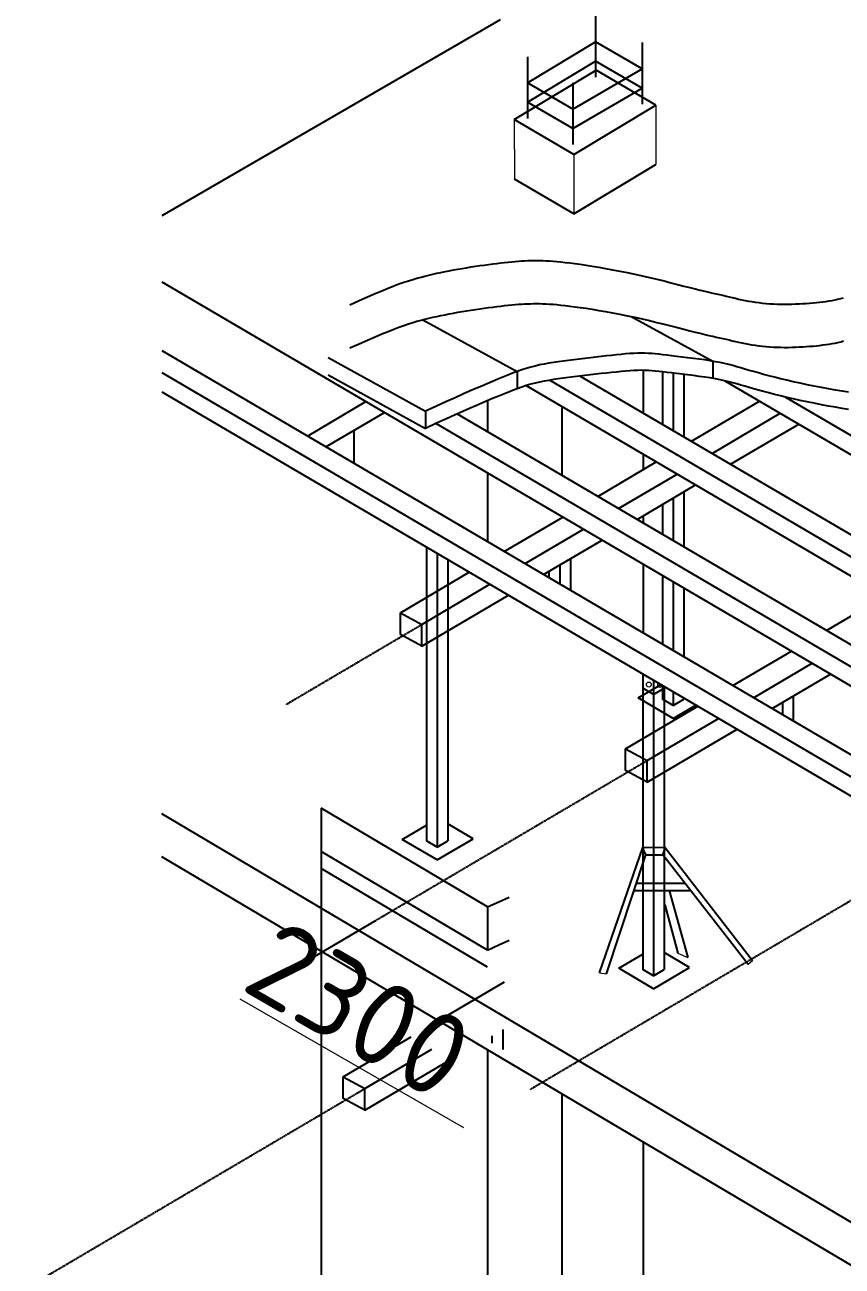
# Model space of a CAD drawing. Header units: millimetres. Extents: x 5763 to 12018931, y 39842 to 3600577.
# Drawn here: x 661880 to 669225, y 425294 to 436454 of the extents above; entities that cross this region are included whole.
import ezdxf

# ---------------------------------------------------------------- set-up
doc = ezdxf.new("R2010")
doc.units = ezdxf.units.MM
doc.linetypes.add('DASHED2', pattern=[9.525, 6.35, -3.175])
doc.layers.add('jiu', color=7, linetype='Continuous', lineweight=25)
doc.layers.add('тонкая', color=7, linetype='Continuous', lineweight=20)
doc.layers.add('LINES', color=7, linetype='Continuous')
doc.styles.add('ISOCPEUR', font='isocpeur.ttf')

msp = doc.modelspace()

# ---------------------------------------------------------------- linework, layer by layer
at = {"layer": 'jiu', "color": 7, "lineweight": 25}
for p, q in [((667043.53117, 427932.76387), (667433.54525, 429058.57771)), ((667107.12499, 427921.79682), (667461.71606, 428992.97564)), ((667632.2737, 429055.62153), (667433.54525, 429058.57771)), ((667461.71606, 428992.97564), (667613.39952, 428992.97564)), ((668378.97766, 428006.43753), (667613.39952, 428992.97564)), ((668420.00802, 428038.10109), (667632.49542, 429058.57771)), ((667376.9969, 428737.0488), (667812.00512, 428737.0488)), ((667355.28072, 428671.44673), (667862.91396, 428671.44673)), ((667669.31451, 428671.44673), (667839.55412, 428070.33908)), ((667632.49542, 428542.00262), (667748.15691, 428107.26007))]:
    msp.add_line(p, q, dxfattribs=at)
for centre, radius, start, end in [((667532.23812, 429057.57788), 95.63896, 179.40101034, 222.491467365), ((667474.71547, 429068.92505), 158.11888, 331.292971868, 356.24786649)]:
    msp.add_arc(centre, radius, start, end, dxfattribs=at)
at = {"layer": 'LINES'}
for p, q in [((666151.52979, 436497.92145), (663110.8014, 434735.72238)), ((667009.4044, 436538.06905), (667009.4044, 435984.35158)), ((666396.37303, 435932.61202), (667009.4044, 436301.70375)), ((667428.11582, 436057.42561), (667009.4044, 436301.70375)), ((667428.11582, 436294.4649), (667428.11582, 435740.74743)), ((666396.37303, 436164.55629), (666396.37303, 435610.83882)), ((666396.37303, 435758.58859), (667009.4044, 436127.68032)), ((667428.11582, 435883.40217), (667009.4044, 436127.68032)), ((666277.57099, 435601.8818), (667014.0461, 436045.29609)), ((666803.88146, 435694.86975), (667428.11582, 436057.42561)), ((667550.08135, 435732.57068), (667014.0461, 436045.29609)), ((666803.88146, 435694.86975), (666396.37303, 435932.61202)), ((666803.88146, 435930.88666), (666803.88146, 435377.16919)), ((666803.88146, 435520.84631), (667428.11582, 435883.40217)), ((666803.88146, 435520.84631), (666396.37303, 435758.58859)), ((666813.60625, 435289.1564), (667550.08135, 435732.57068)), ((666813.60625, 435289.1564), (666277.57099, 435601.8818)), ((666813.60625, 434753.4339), (667550.08135, 435196.84819)), ((666813.60625, 434753.4339), (667550.08135, 435196.84819)), ((666815.16182, 434754.37047), (667551.63692, 435197.78476)), ((666813.60625, 434753.4339), (666279.13194, 435065.24865)), ((666815.16182, 434754.37047), (666280.68751, 435066.18522)), ((666157.49823, 434313.19295), (666191.47125, 434317.07407)), ((666191.47125, 434317.07407), (666224.17391, 434320.59272)), ((666224.17391, 434320.59272), (666255.70033, 434323.7471)), ((666255.70033, 434323.7471), (666286.14465, 434326.53543)), ((666286.14465, 434326.53543), (666315.60099, 434328.95589)), ((666315.60099, 434328.95589), (666344.16346, 434331.00669)), ((666344.16346, 434331.00669), (666371.92621, 434332.68603)), ((666371.92621, 434332.68603), (666399.01827, 434333.98971)), ((666399.01827, 434333.98971), (666425.70835, 434334.90385)), ((666425.70835, 434334.90385), (666452.30007, 434335.41218)), ((666452.30007, 434335.41218), (666479.09705, 434335.4984)), ((666479.09705, 434335.4984), (666506.40292, 434335.14625)), ((666506.40292, 434335.14625), (666534.52129, 434334.33944)), ((666534.52129, 434334.33944), (666563.7558, 434333.06168)), ((666563.7558, 434333.06168), (666594.41006, 434331.29671)), ((666594.41006, 434331.29671), (666626.78039, 434329.01933)), ((666626.78039, 434329.01933), (666661.1339, 434326.16875)), ((666661.1339, 434326.16875), (666697.73039, 434322.67529)), ((666697.73039, 434322.67529), (666736.82968, 434318.46925)), ((666736.82968, 434318.46925), (666778.69155, 434313.48093)), ((665511.61753, 434203.91149), (665547.30632, 434212.18682)), ((665547.30632, 434212.18682), (665583.35513, 434220.22639)), ((665583.35513, 434220.22639), (665619.80325, 434228.03579)), ((665619.80325, 434228.03579), (665656.69, 434235.62061)), ((665656.69, 434235.62061), (665694.05466, 434242.98647)), ((665694.05466, 434242.98647), (665731.93652, 434250.13895)), ((665731.93652, 434250.13895), (665770.3749, 434257.08366)), ((665770.3749, 434257.08366), (665809.40907, 434263.8262)), ((665809.40907, 434263.8262), (665849.02818, 434270.36785)), ((665849.02818, 434270.36785), (665889.02067, 434276.69263)), ((665889.02067, 434276.69263), (665929.12483, 434282.78027)), ((665929.12483, 434282.78027), (665969.07895, 434288.61047)), ((665969.07895, 434288.61047), (666008.62131, 434294.16295)), ((666008.62131, 434294.16295), (666047.49021, 434299.41741)), ((666047.49021, 434299.41741), (666085.42391, 434304.35358)), ((666085.42391, 434304.35358), (666122.16072, 434308.95116)), ((666122.16072, 434308.95116), (666157.49823, 434313.19295)), ((666778.69155, 434313.48093), (666823.57582, 434307.64066)), ((666823.57582, 434307.64066), (666871.74229, 434300.87874)), ((666871.74229, 434300.87874), (666923.45076, 434293.12547)), ((666923.45076, 434293.12547), (666978.82893, 434284.33177)), ((666978.82893, 434284.33177), (667037.47601, 434274.53098)), ((667037.47601, 434274.53098), (667098.85912, 434263.77704)), ((667098.85912, 434263.77704), (667162.44535, 434252.1239)), ((667162.44535, 434252.1239), (667227.70181, 434239.6255)), ((667227.70181, 434239.6255), (667294.09561, 434226.3358)), ((667294.09561, 434226.3358), (667361.09385, 434212.30872)), ((667361.09385, 434212.30872), (667428.16365, 434197.59822)), ((663110.8014, 434143.01715), (672152.51445, 428838.75524)), ((665144.01843, 434085.76439), (665194.9906, 434105.98593)), ((665194.9906, 434105.98593), (665242.20637, 434123.79664)), ((665242.20637, 434123.79664), (665286.23889, 434139.4759)), ((665286.23889, 434139.4759), (665327.58872, 434153.2937)), ((665327.58872, 434153.2937), (665366.75644, 434165.52007)), ((665366.75644, 434165.52007), (665404.24261, 434176.42502)), ((665404.24261, 434176.42502), (665440.5478, 434186.27857)), ((665440.5478, 434186.27857), (665476.17259, 434195.35072)), ((665476.17259, 434195.35072), (665511.61753, 434203.91149)), ((667428.16365, 434197.59822), (667494.7755, 434182.29291)), ((667494.7755, 434182.29291), (667560.41353, 434166.62004)), ((667560.41353, 434166.62004), (667624.56526, 434150.84151)), ((667624.56526, 434150.84151), (667686.71821, 434135.21926)), ((667686.71821, 434135.21926), (667746.35991, 434120.0152)), ((667746.35991, 434120.0152), (667802.97786, 434105.49123)), ((667802.97786, 434105.49123), (667856.05959, 434091.90928)), ((664884.56929, 433974.34036), (664959.63787, 434007.42935)), ((664959.63787, 434007.42935), (665027.27817, 434036.81225)), ((665027.27817, 434036.81225), (665088.42632, 434062.81521)), ((665088.42632, 434062.81521), (665144.01843, 434085.76439)), ((667856.05959, 434091.90928), (667905.09263, 434079.53126)), ((667905.09263, 434079.53126), (667949.7426, 434068.54122)), ((667949.7426, 434068.54122), (667990.38757, 434058.8117)), ((667990.38757, 434058.8117), (668027.58371, 434050.13737)), ((668027.58371, 434050.13737), (668061.88719, 434042.31292)), ((668061.88719, 434042.31292), (668093.8542, 434035.133)), ((668093.8542, 434035.133), (668124.0409, 434028.39231)), ((668124.0409, 434028.39231), (668153.00346, 434021.8855)), ((668153.00346, 434021.8855), (668181.29806, 434015.40725)), ((668181.29806, 434015.40725), (668209.40692, 434008.80154)), ((668209.40692, 434008.80154), (668237.51643, 434002.10951)), ((668237.51643, 434002.10951), (668265.73902, 433995.42161)), ((668265.73902, 433995.42161), (668294.18712, 433988.82827)), ((668294.18712, 433988.82827), (668322.97318, 433982.41994)), ((668322.97318, 433982.41994), (668352.20963, 433976.28707)), ((669161.10384, 433981.20732), (669187.03839, 433986.79063)), ((669187.03839, 433986.79063), (669212.50569, 433992.92397)), ((669212.50569, 433992.92397), (669237.65294, 433999.64569)), ((664801.13634, 433937.2191), (664884.56929, 433974.34036)), ((665770.3749, 433869.0819), (665809.40907, 433875.82444)), ((665809.40907, 433875.82444), (665849.02818, 433882.36609)), ((665849.02818, 433882.36609), (665889.02067, 433888.69087)), ((665889.02067, 433888.69087), (665929.12483, 433894.77851)), ((665929.12483, 433894.77851), (665969.07895, 433900.60871)), ((665969.07895, 433900.60871), (666008.62131, 433906.16119)), ((666008.62131, 433906.16119), (666047.49021, 433911.41565)), ((666047.49021, 433911.41565), (666085.42391, 433916.35182)), ((666085.42391, 433916.35182), (666122.16072, 433920.9494)), ((666122.16072, 433920.9494), (666157.49823, 433925.19119)), ((666157.49823, 433925.19119), (666191.47125, 433929.07231)), ((666191.47125, 433929.07231), (666224.17391, 433932.59096)), ((666224.17391, 433932.59096), (666255.70033, 433935.74534)), ((666255.70033, 433935.74534), (666286.14465, 433938.53367)), ((666286.14465, 433938.53367), (666315.60099, 433940.95413)), ((666315.60099, 433940.95413), (666344.16346, 433943.00493)), ((666344.16346, 433943.00493), (666371.92621, 433944.68427)), ((666371.92621, 433944.68427), (666399.01827, 433945.98795)), ((666399.01827, 433945.98795), (666425.70835, 433946.90209)), ((666425.70835, 433946.90209), (666452.30007, 433947.41042)), ((666452.30007, 433947.41042), (666479.09705, 433947.49664)), ((666479.09705, 433947.49664), (666506.40292, 433947.14449)), ((666506.40292, 433947.14449), (666534.52129, 433946.33768)), ((666534.52129, 433946.33768), (666563.7558, 433945.05992)), ((666563.7558, 433945.05992), (666594.41006, 433943.29495)), ((666594.41006, 433943.29495), (666626.78039, 433941.01757)), ((666626.78039, 433941.01757), (666661.1339, 433938.16699)), ((666661.1339, 433938.16699), (666697.73039, 433934.67353)), ((666697.73039, 433934.67353), (666736.82968, 433930.46749)), ((666736.82968, 433930.46749), (666778.69155, 433925.47917)), ((666778.69155, 433925.47917), (666823.57582, 433919.6389)), ((666823.57582, 433919.6389), (666871.74229, 433912.87698)), ((666871.74229, 433912.87698), (666923.45076, 433905.12371)), ((666923.45076, 433905.12371), (666978.82893, 433896.33001)), ((666978.82893, 433896.33001), (667037.47601, 433886.52922)), ((667037.47601, 433886.52922), (667098.85912, 433875.77528)), ((667098.85912, 433875.77528), (667162.44535, 433864.12214)), ((668352.20963, 433976.28707), (668382.00891, 433970.52009)), ((668382.00891, 433970.52009), (668412.48344, 433965.20945)), ((668412.48344, 433965.20945), (668443.70731, 433960.43086)), ((668443.70731, 433960.43086), (668475.60121, 433956.20106)), ((668475.60121, 433956.20106), (668508.04748, 433952.52204)), ((668508.04748, 433952.52204), (668540.92846, 433949.39582)), ((668540.92846, 433949.39582), (668574.12648, 433946.82439)), ((668574.12648, 433946.82439), (668607.52387, 433944.80975)), ((668607.52387, 433944.80975), (668641.00298, 433943.35392)), ((668641.00298, 433943.35392), (668674.44615, 433942.45889)), ((668674.44615, 433942.45889), (668707.74785, 433942.11886)), ((668707.74785, 433942.11886), (668740.85113, 433942.29688)), ((668740.85113, 433942.29688), (668773.7112, 433942.94816)), ((668773.7112, 433942.94816), (668806.28324, 433944.02794)), ((668806.28324, 433944.02794), (668838.52246, 433945.49145)), ((668838.52246, 433945.49145), (668870.38404, 433947.29393)), ((668870.38404, 433947.29393), (668901.82319, 433949.39059)), ((668901.82319, 433949.39059), (668932.79509, 433951.73669)), ((668932.79509, 433951.73669), (668963.26029, 433954.30129)), ((668963.26029, 433954.30129), (668993.20063, 433957.10893)), ((668993.20063, 433957.10893), (669022.60333, 433960.19797)), ((669022.60333, 433960.19797), (669051.45556, 433963.60679)), ((669051.45556, 433963.60679), (669079.74453, 433967.37376)), ((669079.74453, 433967.37376), (669107.45744, 433971.53726)), ((669107.45744, 433971.53726), (669134.58148, 433976.13565)), ((669134.58148, 433976.13565), (669161.10384, 433981.20732)), ((665286.23889, 433751.47414), (665327.58872, 433765.29194)), ((665327.58872, 433765.29194), (665366.75644, 433777.51831)), ((665366.75644, 433777.51831), (665404.24261, 433788.42326)), ((665404.24261, 433788.42326), (665440.5478, 433798.27681)), ((665440.5478, 433798.27681), (665476.17259, 433807.34896)), ((665457.57192, 433802.61214), (666304.62192, 433336.76971)), ((665476.17259, 433807.34896), (665511.61753, 433815.90973)), ((665511.61753, 433815.90973), (665547.30632, 433824.18506)), ((665547.30632, 433824.18506), (665583.35513, 433832.22463)), ((665583.35513, 433832.22463), (665619.80325, 433840.03403)), ((665619.80325, 433840.03403), (665656.69, 433847.61885)), ((665656.69, 433847.61885), (665694.05466, 433854.98471)), ((665694.05466, 433854.98471), (665731.93652, 433862.13719)), ((665731.93652, 433862.13719), (665770.3749, 433869.0819)), ((667162.44535, 433864.12214), (667227.70181, 433851.62374)), ((667227.70181, 433851.62374), (667294.09561, 433838.33404)), ((667294.09561, 433838.33404), (667361.09385, 433824.30696)), ((667335.07866, 433829.75363), (668063.41918, 433429.19649)), ((667361.09385, 433824.30696), (667428.16365, 433809.59646)), ((667428.16365, 433809.59646), (667494.7755, 433794.29115)), ((667494.7755, 433794.29115), (667560.41353, 433778.61828)), ((667560.41353, 433778.61828), (667624.56526, 433762.83975)), ((667624.56526, 433762.83975), (667686.71821, 433747.2175)), ((664959.63787, 433619.42759), (665027.27817, 433648.8105)), ((665027.27817, 433648.8105), (665088.42632, 433674.81345)), ((665088.42632, 433674.81345), (665144.01843, 433697.76263)), ((665144.01843, 433697.76263), (665194.9906, 433717.98417)), ((665194.9906, 433717.98417), (665242.20637, 433735.79488)), ((665242.20637, 433735.79488), (665286.23889, 433751.47414)), ((667686.71821, 433747.2175), (667746.35991, 433732.01344)), ((667746.35991, 433732.01344), (667802.97786, 433717.48947)), ((667802.97786, 433717.48947), (667856.05959, 433703.90752)), ((667856.05959, 433703.90752), (667905.09263, 433691.5295)), ((667905.09263, 433691.5295), (667949.7426, 433680.53946)), ((667949.7426, 433680.53946), (667990.38757, 433670.80994)), ((667990.38757, 433670.80994), (668027.58371, 433662.13561)), ((668027.58371, 433662.13561), (668061.88719, 433654.31116)), ((668061.88719, 433654.31116), (668093.8542, 433647.13124)), ((668093.8542, 433647.13124), (668124.0409, 433640.39055)), ((664801.13634, 433549.21734), (664884.56929, 433586.3386)), ((664884.56929, 433586.3386), (664959.63787, 433619.42759)), ((668124.0409, 433640.39055), (668153.00346, 433633.88374)), ((668153.00346, 433633.88374), (668181.29806, 433627.4055)), ((668181.29806, 433627.4055), (668209.40692, 433620.79978)), ((668209.40692, 433620.79978), (668237.51643, 433614.10775)), ((668237.51643, 433614.10775), (668265.73902, 433607.41985)), ((668265.73902, 433607.41985), (668294.18712, 433600.82651)), ((668294.18712, 433600.82651), (668322.97318, 433594.41818)), ((668322.97318, 433594.41818), (668352.20963, 433588.28531)), ((668352.20963, 433588.28531), (668382.00891, 433582.51833)), ((668382.00891, 433582.51833), (668412.48344, 433577.20769)), ((668412.48344, 433577.20769), (668443.70731, 433572.4291)), ((668443.70731, 433572.4291), (668475.60121, 433568.1993)), ((668475.60121, 433568.1993), (668508.04748, 433564.52028)), ((668508.04748, 433564.52028), (668540.92846, 433561.39406)), ((668540.92846, 433561.39406), (668574.12648, 433558.82263)), ((668574.12648, 433558.82263), (668607.52387, 433556.80799)), ((668607.52387, 433556.80799), (668641.00298, 433555.35216)), ((668641.00298, 433555.35216), (668674.44615, 433554.45713)), ((668674.44615, 433554.45713), (668707.74785, 433554.11711)), ((668707.74785, 433554.11711), (668740.85113, 433554.29512)), ((668740.85113, 433554.29512), (668773.7112, 433554.9464)), ((668773.7112, 433554.9464), (668806.28324, 433556.02618)), ((668806.28324, 433556.02618), (668838.52246, 433557.48969)), ((668838.52246, 433557.48969), (668870.38404, 433559.29217)), ((668870.38404, 433559.29217), (668901.82319, 433561.38883)), ((668901.82319, 433561.38883), (668932.79509, 433563.73493)), ((668932.79509, 433563.73493), (668963.26029, 433566.29953)), ((668963.26029, 433566.29953), (668993.20063, 433569.10717)), ((668993.20063, 433569.10717), (669022.60333, 433572.19621)), ((669022.60333, 433572.19621), (669051.45556, 433575.60503)), ((669051.45556, 433575.60503), (669079.74453, 433579.372)), ((669079.74453, 433579.372), (669107.45744, 433583.5355)), ((669107.45744, 433583.5355), (669134.58148, 433588.13389)), ((669134.58148, 433588.13389), (669161.10384, 433593.20556)), ((669161.10384, 433593.20556), (669187.03839, 433598.78888)), ((669187.03839, 433598.78888), (669212.50569, 433604.92221)), ((669212.50569, 433604.92221), (669237.65294, 433611.64393)), ((663110.8014, 433524.61539), (671416.40174, 428652.1892)), ((664605.43284, 433461.57345), (665481.74905, 432979.63581)), ((666673.69203, 433424.40768), (666630.26188, 433417.998)), ((666718.75346, 433430.6163), (666673.69203, 433424.40768)), ((666765.62464, 433436.77939), (666718.75346, 433430.6163)), ((666813.95859, 433442.90309), (666765.62464, 433436.77939)), ((666863.27698, 433448.95619), (666813.95859, 433442.90309)), ((666913.10148, 433454.90746), (666863.27698, 433448.95619)), ((666962.95375, 433460.72568), (666913.10148, 433454.90746)), ((667012.35545, 433466.37964), (666962.95375, 433460.72568)), ((667060.82827, 433471.83813), (667012.35545, 433466.37964)), ((667107.89385, 433477.06991), (667060.82827, 433471.83813)), ((667153.16068, 433482.03372), (667107.89385, 433477.06991)), ((667196.58443, 433486.64799), (667153.16068, 433482.03372)), ((667238.20759, 433490.82114), (667196.58443, 433486.64799)), ((667278.07265, 433494.46153), (667238.20759, 433490.82114)), ((667316.22209, 433497.47756), (667278.07265, 433494.46153)), ((667352.6984, 433499.77762), (667316.22209, 433497.47756)), ((667387.54407, 433501.27009), (667352.6984, 433499.77762)), ((667420.80157, 433501.86338), (667387.54407, 433501.27009)), ((667452.62633, 433501.49478), (667420.80157, 433501.86338)), ((667483.6255, 433500.21729), (667452.62633, 433501.49478)), ((667514.51914, 433498.11284), (667483.6255, 433500.21729)), ((667546.02734, 433495.26335), (667514.51914, 433498.11284)), ((667578.87018, 433491.75073), (667546.02734, 433495.26335)), ((667613.76773, 433487.65691), (667578.87018, 433491.75073)), ((667651.44006, 433483.0638), (667613.76773, 433487.65691)), ((667692.60727, 433478.05333), (667651.44006, 433483.0638)), ((667737.70117, 433472.69274), (667692.60727, 433478.05333)), ((667786.0006, 433466.9905), (667737.70117, 433472.69274)), ((667836.49617, 433460.94041), (667786.0006, 433466.9905)), ((667888.17846, 433454.53629), (667836.49617, 433460.94041)), ((667940.03807, 433447.77192), (667888.17846, 433454.53629)), ((667991.06559, 433440.6411), (667940.03807, 433447.77192)), ((668040.25162, 433433.13764), (667991.06559, 433440.6411)), ((668086.58675, 433425.25534), (668040.25162, 433433.13764)), ((668063.41918, 433429.19649), (668063.41918, 433275.07177)), ((668129.36379, 433416.98746), (668086.58675, 433425.25534)), ((663110.8014, 433328.04813), (671233.68061, 428562.81409)), ((666262.53106, 433320.90029), (666219.54108, 433303.87643)), ((666304.62192, 433336.76971), (666262.53106, 433320.90029)), ((666345.93424, 433351.3524), (666304.62192, 433336.76971)), ((666304.62192, 433336.76971), (666304.62192, 433182.64498)), ((666386.58858, 433364.5161), (666345.93424, 433351.3524)), ((666426.73706, 433376.18273), (666386.58858, 433364.5161)), ((666466.65795, 433386.49099), (666426.73706, 433376.18273)), ((666506.66106, 433395.63376), (666466.65795, 433386.49099)), ((666547.05622, 433403.80393), (666506.66106, 433395.63376)), ((666588.15322, 433411.19438), (666547.05622, 433403.80393)), ((666630.26188, 433417.998), (666588.15322, 433411.19438)), ((667012.35545, 433312.25492), (666962.95375, 433306.60095)), ((667060.82827, 433317.7134), (667012.35545, 433312.25492)), ((667107.89385, 433322.94519), (667060.82827, 433317.7134)), ((667153.16068, 433327.90899), (667107.89385, 433322.94519)), ((667196.58443, 433332.52327), (667153.16068, 433327.90899)), ((667238.20759, 433336.69641), (667196.58443, 433332.52327)), ((667278.07265, 433340.3368), (667238.20759, 433336.69641)), ((667316.22209, 433343.35283), (667278.07265, 433340.3368)), ((667352.6984, 433345.65289), (667316.22209, 433343.35283)), ((667387.54407, 433347.14537), (667352.6984, 433345.65289)), ((667420.80157, 433347.73865), (667387.54407, 433347.14537)), ((667452.62633, 433347.37005), (667420.80157, 433347.73865)), ((667440.96094, 432961.27692), (667440.96094, 433347.50516)), ((667483.6255, 433346.09256), (667452.62633, 433347.37005)), ((667514.51914, 433343.98811), (667483.6255, 433346.09256)), ((667546.02734, 433341.13862), (667514.51914, 433343.98811)), ((667578.87018, 433337.626), (667546.02734, 433341.13862)), ((667613.76773, 433333.53218), (667578.87018, 433337.626)), ((667610.12679, 433333.9593), (667610.12679, 432862.03688)), ((667651.44006, 433328.93907), (667613.76773, 433333.53218)), ((667692.60727, 433323.92861), (667651.44006, 433328.93907)), ((667737.70117, 433318.56801), (667692.60727, 433323.92861)), ((667706.63315, 433322.26126), (667706.63315, 432805.42205)), ((667786.0006, 433312.86577), (667737.70117, 433318.56801)), ((667836.49617, 433306.81569), (667786.0006, 433312.86577)), ((668169.08446, 433408.32511), (668129.36379, 433416.98746)), ((668206.55269, 433399.25889), (668169.08446, 433408.32511)), ((668242.57242, 433389.77937), (668206.55269, 433399.25889)), ((668277.94759, 433379.87715), (668242.57242, 433389.77937)), ((668313.48212, 433369.54279), (668277.94759, 433379.87715)), ((668349.97997, 433358.7669), (668313.48212, 433369.54279)), ((668388.24505, 433347.54005), (668349.97997, 433358.7669)), ((668428.9483, 433335.8628), (668388.24505, 433347.54005)), ((668472.22858, 433323.7756), (668428.9483, 433335.8628)), ((668518.09174, 433311.3289), (668472.22858, 433323.7756)), ((664605.43284, 433307.44873), (665481.74905, 432825.51109)), ((665986.67364, 433205.91737), (665934.28184, 433183.67734)), ((666036.17852, 433226.88188), (665986.67364, 433205.91737)), ((666083.9707, 433247.20084), (666036.17852, 433226.88188)), ((666130.38147, 433266.89443), (666083.9707, 433247.20084)), ((666175.53141, 433285.83039), (666130.38147, 433266.89443)), ((666219.54108, 433303.87643), (666175.53141, 433285.83039)), ((666386.58858, 433210.39137), (666345.93424, 433197.22767)), ((666385.89363, 433210.16635), (672948.0364, 429360.52816)), ((666426.73706, 433222.05801), (666386.58858, 433210.39137)), ((666466.65795, 433232.36627), (666426.73706, 433222.05801)), ((666506.66106, 433241.50904), (666466.65795, 433232.36627)), ((666547.05622, 433249.67921), (666506.66106, 433241.50904)), ((666588.15322, 433257.06966), (666547.05622, 433249.67921)), ((666630.26188, 433263.87328), (666588.15322, 433257.06966)), ((666598.75721, 433258.78298), (672948.0364, 429534.01981)), ((666673.69203, 433270.28295), (666630.26188, 433263.87328)), ((666718.75346, 433276.49157), (666673.69203, 433270.28295)), ((666765.62464, 433282.65466), (666718.75346, 433276.49157)), ((666813.95859, 433288.77837), (666765.62464, 433282.65466)), ((666863.27698, 433294.83146), (666813.95859, 433288.77837)), ((666913.10148, 433300.78273), (666863.27698, 433294.83146)), ((666870.83975, 433295.73479), (673130.75753, 429623.39491)), ((666962.95375, 433306.60095), (666913.10148, 433300.78273)), ((667803.13952, 433310.81229), (667803.13952, 432748.80722)), ((667888.17846, 433300.41156), (667836.49617, 433306.81569)), ((667940.03807, 433293.64719), (667888.17846, 433300.41156)), ((667991.06559, 433286.51638), (667940.03807, 433293.64719)), ((668040.25162, 433279.01292), (667991.06559, 433286.51638)), ((668086.58675, 433271.13061), (668040.25162, 433279.01292)), ((668129.36379, 433262.86273), (668086.58675, 433271.13061)), ((668169.08446, 433254.20038), (668129.36379, 433262.86273)), ((668206.55269, 433245.13416), (668169.08446, 433254.20038)), ((668171.71501, 433253.56387), (673852.64633, 429920.88261)), ((668242.57242, 433235.65465), (668206.55269, 433245.13416)), ((668277.94759, 433225.75242), (668242.57242, 433235.65465)), ((668313.48212, 433215.41807), (668277.94759, 433225.75242)), ((668349.97997, 433204.64217), (668313.48212, 433215.41807)), ((668388.24505, 433193.41532), (668349.97997, 433204.64217)), ((668566.54364, 433298.5731), (668518.09174, 433311.3289)), ((668617.59014, 433285.55866), (668566.54364, 433298.5731)), ((668671.23709, 433272.336), (668617.59014, 433285.55866)), ((668727.49035, 433258.95555), (668671.23709, 433272.336)), ((668786.35576, 433245.46773), (668727.49035, 433258.95555)), ((668847.70135, 433231.94433), (668786.35576, 433245.46773)), ((668910.84378, 433218.54246), (668847.70135, 433231.94433)), ((668974.96188, 433205.4406), (668910.84378, 433218.54246)), ((669039.23448, 433192.81721), (668974.96188, 433205.4406)), ((663110.8014, 433154.55648), (671233.68061, 428389.32244)), ((665745.93551, 433101.47996), (665668.14663, 433066.31367)), ((665815.29772, 433132.24106), (665745.93551, 433101.47996)), ((665877.61818, 433159.37938), (665815.29772, 433132.24106)), ((665934.28184, 433183.67734), (665877.61818, 433159.37938)), ((666083.9707, 433093.07612), (666036.17852, 433072.75715)), ((666130.38147, 433112.76971), (666083.9707, 433093.07612)), ((666175.53141, 433131.70566), (666130.38147, 433112.76971)), ((666219.54108, 433149.7517), (666175.53141, 433131.70566)), ((666262.53106, 433166.77557), (666219.54108, 433149.7517)), ((666304.62192, 433182.64498), (666262.53106, 433166.77557)), ((666345.93424, 433197.22767), (666304.62192, 433182.64498)), ((668428.9483, 433181.73807), (668388.24505, 433193.41532)), ((668472.22858, 433169.65088), (668428.9483, 433181.73807)), ((668518.09174, 433157.20417), (668472.22858, 433169.65088)), ((668566.54364, 433144.44838), (668518.09174, 433157.20417)), ((668617.59014, 433131.43394), (668566.54364, 433144.44838)), ((668671.23709, 433118.21127), (668617.59014, 433131.43394)), ((668727.49035, 433104.83082), (668671.23709, 433118.21127)), ((668716.54578, 433107.43411), (673852.64633, 430094.37426)), ((668786.35576, 433091.34301), (668727.49035, 433104.83082)), ((668847.70135, 433077.8196), (668786.35576, 433091.34301)), ((669102.84041, 433180.85076), (669039.23448, 433192.81721)), ((669164.9585, 433169.71971), (669102.84041, 433180.85076)), ((669224.76758, 433159.60253), (669164.9585, 433169.71971)), ((669281.44647, 433150.67769), (669224.76758, 433159.60253)), ((664419.72992, 432756.74102), (664945.59905, 433066.64509)), ((665580.54612, 433025.95976), (665481.74905, 432979.63581)), ((665481.74905, 432979.63581), (665481.74905, 432825.51109)), ((665668.14663, 433066.31367), (665580.54612, 433025.95976)), ((665815.29772, 432978.11633), (665745.93551, 432947.35523)), ((665877.61818, 433005.25465), (665815.29772, 432978.11633)), ((665934.28184, 433029.55262), (665877.61818, 433005.25465)), ((665986.67364, 433051.79265), (665934.28184, 433029.55262)), ((666036.17852, 433072.75715), (665986.67364, 433051.79265)), ((666040.85381, 432794.17995), (666040.85381, 433074.74486)), ((666704.48584, 433023.26632), (666704.48584, 432404.86456)), ((667869.75472, 432709.72785), (668482.85231, 433071.0372)), ((668910.84378, 433064.41774), (668847.70135, 433077.8196)), ((668974.96188, 433051.31588), (668910.84378, 433064.41774)), ((669039.23448, 433038.69249), (668974.96188, 433051.31588)), ((669102.84041, 433026.72603), (669039.23448, 433038.69249)), ((669164.9585, 433015.59498), (669102.84041, 433026.72603)), ((669224.76758, 433005.47781), (669164.9585, 433015.59498)), ((669281.44647, 432996.55297), (669224.76758, 433005.47781)), ((664585.92298, 432659.24495), (665111.79211, 432969.14902)), ((665580.54612, 432871.83503), (665481.74905, 432825.51109)), ((665576.58047, 432869.97562), (672152.51445, 429012.24689)), ((665668.14663, 432912.18894), (665580.54612, 432871.83503)), ((665745.93551, 432947.35523), (665668.14663, 432912.18894)), ((665765.19196, 432955.89518), (672335.23558, 429101.62199)), ((668056.07243, 432600.42578), (668669.17001, 432961.73514)), ((664838.16856, 432804.32514), (664838.16856, 432511.26673)), ((668222.26549, 432502.92971), (668835.36308, 432864.23906)), ((667440.96094, 432457.03202), (667440.96094, 432591.21801)), ((666040.85381, 431805.71928), (666040.85381, 432424.12104)), ((667029.1993, 432214.37353), (667555.06843, 432524.2776)), ((667215.517, 432105.07146), (667741.38613, 432414.97553)), ((667381.71007, 432007.57539), (667907.5792, 432317.47946)), ((667706.63315, 432199.05837), (667706.63315, 431816.96138)), ((667803.13952, 432255.93129), (667803.13952, 431760.34655)), ((667610.12679, 432142.18544), (667610.12679, 431873.57621)), ((666188.64387, 431719.01921), (666714.513, 432028.92328)), ((667440.96094, 431972.81625), (667440.96094, 432042.49299)), ((666374.96158, 431609.71714), (666900.83071, 431919.62121)), ((665488.29409, 431759.81592), (665488.29409, 429117.96643)), ((666541.15464, 431512.22107), (667067.02377, 431822.12513)), ((665584.80046, 431703.20109), (665584.80046, 429061.12597)), ((665681.30682, 431646.58626), (665681.30682, 429117.96643)), ((666783.41971, 431647.42162), (666783.41971, 431370.09784)), ((665255.23713, 431168.94595), (665873.95758, 431533.56895)), ((666590.40699, 431533.67577), (666590.40699, 431483.3275)), ((666686.91335, 431590.54869), (666686.91335, 431426.71267)), ((667440.96094, 430984.35558), (667440.96094, 431602.75734)), ((665449.234, 431064.16935), (666060.27529, 431424.26689)), ((667610.12679, 431503.5173), (667610.12679, 430885.11554)), ((667706.63315, 431446.90247), (667706.63315, 430828.50071)), ((665449.234, 430868.73273), (666226.46835, 431326.77081)), ((667803.13952, 431390.28764), (667803.13952, 430771.88588)), ((669083.92773, 431008.98051), (669609.79686, 431318.88458)), ((665255.23713, 430973.50933), (665255.23713, 431168.94595)), ((665255.23713, 431168.94595), (665449.234, 431064.16935)), ((665449.234, 430868.73273), (665255.23713, 430973.50933)), ((665449.234, 430868.73273), (665449.234, 431064.16935)), ((668243.37231, 430513.62619), (668769.24144, 430823.53026)), ((668429.69001, 430404.32412), (668955.55914, 430714.22819)), ((667393.12151, 430402.94405), (667597.28746, 430522.58873)), ((667433.54525, 430618.64703), (667433.54525, 427961.0629)), ((667530.05161, 430562.03221), (667530.05161, 427904.22244)), ((668595.88308, 430306.82805), (669121.75221, 430616.73212)), ((667530.05161, 430433.95896), (667433.54525, 430490.79942)), ((667530.05161, 430433.95896), (667626.55797, 430490.62112)), ((667610.12679, 430515.05662), (667610.12679, 430390.53251)), ((667626.55797, 430505.41738), (667626.55797, 427961.0629)), ((667706.63315, 430458.4418), (667706.63315, 430333.69205)), ((668785.50665, 430418.57661), (668785.50665, 430195.58662)), ((667278.07916, 429944.7617), (667928.68601, 430328.17594)), ((667706.63315, 430218.2915), (667393.12151, 430402.94405)), ((667706.63315, 430333.69205), (667610.12679, 430390.53251)), ((667706.63315, 430333.69205), (667803.13952, 430390.53251)), ((667706.63315, 430218.2915), (667911.22927, 430338.41682)), ((667803.13952, 430401.82697), (667803.13952, 430390.53251)), ((668689.00029, 430361.70369), (668689.00029, 430252.20144)), ((667472.07603, 429839.9851), (668115.00372, 430218.87387)), ((667472.07603, 429644.54849), (668281.19678, 430121.3778)), ((667278.07916, 429944.7617), (667472.07603, 429839.9851)), ((667278.07916, 429749.32509), (667278.07916, 429944.7617)), ((667472.07603, 429644.54849), (667278.07916, 429749.32509)), ((667472.07603, 429644.54849), (667472.07603, 429839.9851)), ((664543.43674, 429410.43623), (664543.43674, 423647.57832)), ((666038.06818, 428524.28906), (664543.43674, 429410.43623)), ((664543.43674, 429410.43623), (664543.43674, 429022.43447)), ((673114.26548, 423429.94497), (663110.8014, 429360.86623)), ((665271.48274, 429130.26376), (665488.29409, 429257.56106)), ((665908.71881, 429135.90888), (665681.30682, 429269.85032)), ((665584.80046, 428945.72543), (665271.48274, 429130.26376)), ((665584.80046, 429061.12597), (665488.29409, 429117.96643)), ((665584.80046, 428945.72543), (665908.71881, 429135.90888)), ((665584.80046, 429061.12597), (665681.30682, 429117.96643)), ((673114.26548, 423041.94321), (663110.8014, 428972.86447)), ((666038.06818, 428136.2873), (664543.43674, 429022.43447)), ((666038.06818, 427982.16258), (664543.43674, 428868.30975)), ((666038.06818, 428524.28906), (666141.03824, 428570.45329)), ((666038.06818, 428524.28906), (666038.06818, 428136.2873)), ((666141.03824, 428570.45329), (666233.77169, 428611.93295)), ((664416.86959, 428039.49739), (665027.91088, 428399.59493)), ((666038.06818, 428136.2873), (666141.03824, 428182.45153)), ((666141.03824, 428182.45153), (666233.77169, 428223.93119)), ((667216.73389, 427973.36023), (667433.54525, 428100.65753)), ((667853.96996, 427979.00535), (667626.55797, 428112.9468)), ((667530.05161, 427788.8219), (667216.73389, 427973.36023)), ((667530.05161, 427904.22244), (667433.54525, 427961.0629)), ((667530.05161, 427788.8219), (667853.96996, 427979.00535)), ((667530.05161, 427904.22244), (667626.55797, 427961.0629)), ((665666.04756, 427540.75694), (666191.91669, 427850.66101)), ((666174.29755, 427422.16607), (666174.29755, 427242.59541)), ((664741.3287, 426995.8036), (665351.36127, 427355.30669)), ((666077.79118, 427365.29315), (666077.79118, 427299.21023)), ((664935.32556, 426891.027), (665537.67897, 427246.00462)), ((666040.85381, 423323.21103), (666040.85381, 427235.67523)), ((664935.32556, 426695.59039), (665703.87203, 427148.50855)), ((664741.3287, 426995.8036), (664935.32556, 426891.027)), ((664741.3287, 426800.36699), (664741.3287, 426995.8036)), ((664935.32556, 426695.59039), (664935.32556, 426891.027)), ((666704.48584, 426842.2166), (666704.48584, 422936.04509)), ((664935.32556, 426695.59039), (664741.3287, 426800.36699)), ((667440.96094, 423379.45937), (667440.96094, 426405.57027))]:
    msp.add_line(p, q, dxfattribs=at)
at = {"layer": 'LINES', "linetype": 'DASHED2'}
for p, q in [((664838.19271, 430704.0718), (665449.234, 431064.16935)), ((664838.19271, 430704.0718), (665449.234, 431064.16935)), ((664838.19271, 430704.0718), (665449.234, 431064.16935)), ((664227.15142, 430343.97426), (664838.19271, 430704.0718)), ((664227.15142, 430343.97426), (664838.19271, 430704.0718)), ((666861.03474, 429479.88756), (667472.07603, 429839.9851)), ((666861.03474, 429479.88756), (667472.07603, 429839.9851)), ((666249.99345, 429119.79002), (666861.03474, 429479.88756)), ((665638.95217, 428759.69248), (666249.99345, 429119.79002)), ((665027.91088, 428399.59493), (665638.95217, 428759.69248)), ((668864.10581, 428323.73724), (669475.1471, 428683.83478)), ((668864.10581, 428323.73724), (669475.1471, 428683.83478)), ((664416.86959, 428039.49739), (665027.91088, 428399.59493)), ((668253.06453, 427963.6397), (668864.10581, 428323.73724)), ((667642.02324, 427603.54215), (668253.06453, 427963.6397)), ((667030.98195, 427243.44461), (667642.02324, 427603.54215)), ((666419.94066, 426883.34707), (667030.98195, 427243.44461)), ((666419.94066, 426883.34707), (667030.98195, 427243.44461)), ((664324.28427, 426530.92946), (664935.32556, 426891.027)), ((664324.28427, 426530.92946), (664935.32556, 426891.027)), ((663713.24299, 426170.83192), (664324.28427, 426530.92946)), ((663713.24299, 426170.83192), (664324.28427, 426530.92946)), ((663102.2017, 425810.73438), (663713.24299, 426170.83192)), ((662491.16041, 425450.63683), (663102.2017, 425810.73438)), ((661880.11913, 425090.53929), (662491.16041, 425450.63683)), ((661880.11913, 425090.53929), (662491.16041, 425450.63683))]:
    msp.add_line(p, q, dxfattribs=at)
at = {"layer": 'тонкая', "ltscale": 10}
for p, q in [((667550.08135, 435732.57068), (667550.08135, 435196.84819)), ((666277.57099, 435601.8818), (666279.13194, 435065.24865)), ((666813.60625, 435289.1564), (666815.16719, 434752.52324)), ((667748.15691, 428107.26007), (667839.55412, 428070.33908)), ((668420.00802, 428038.10109), (668378.97766, 428006.43753)), ((667043.53117, 427932.76387), (667107.12499, 427921.79682)), ((663813.52611, 427698.73784), (665821.7937, 426539.58815))]:
    msp.add_line(p, q, dxfattribs=at)
msp.add_circle((667488.03709, 430522.90856), 22.12722, dxfattribs=at)
msp.add_arc((667586.94587, 430522.90856), 22.12722, 136.656891167, 342.547631047, dxfattribs=at)

# ---------------------------------------------------------------- texts
at = {"layer": 'тонкая', "ltscale": 10, "insert": (664885.46901, 427599.60326), "char_height": 750, "attachment_point": 5, "rotation": 330.00693627, "style": 'ISOCPEUR'}
msp.add_mtext('\\A1;2300', dxfattribs=at)

doc.saveas('drawing.dxf')
